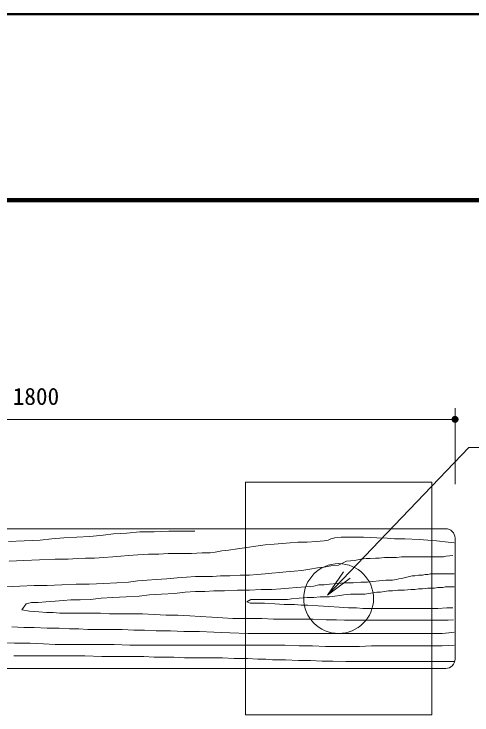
# Model space of a CAD drawing. Units: millimetres at full size, sheet at 1:20; details may follow other scales. Extents: x 0 to 8400, y 0 to 5940.
# Drawn here: x 2415 to 3399, y 4435 to 5940 of the extents above; entities that cross this region are included whole.
import ezdxf
from ezdxf.enums import TextEntityAlignment as Align

# ---------------------------------------------------------------- set-up
doc = ezdxf.new("R2010")
doc.units = ezdxf.units.MM
doc.header["$LTSCALE"] = 20
for name, color, linetype, lineweight in [('D-STR', 1, 'Continuous', 13), ('D-STR-DIM', 7, 'Continuous', 13), ('D-STR-HTXT', 7, 'Continuous', 13), ('D-TTL', 2, 'Continuous', 140)]:
    doc.layers.add(name, color=color, linetype=linetype, lineweight=lineweight)
doc.styles.add('ＭＳ ゴシック', font='')
doc.styles.get('ＭＳ ゴシック').set_extended_font_data('MS Gothic')

# ---------------------------------------------------------------- blocks, each defined once
blk = doc.blocks.new('filled_dot')
at = {"color": 0, "linetype": 'Continuous', "lineweight": -2, "const_width": 1.25}
blk.add_lwpolyline([(-0.625, 0, 1), (0.625, 0, 1)], format="xyb", close=True, dxfattribs=at)
blk = doc.blocks.new('open_arrow')
at = {"color": 0, "linetype": 'Continuous', "lineweight": -2}
blk.add_lwpolyline([(7.5, 1.25), (0, 0), (7.5, -1.25)], dxfattribs=at)

msp = doc.modelspace()

# ---------------------------------------------------------------- linework, layer by layer
at = {"layer": 'D-STR'}
for p, q in [((1582.54, 4834.61), (3342.54, 4834.61)), ((2578.52, 4818.23), (2550.35, 4816.82)), ((2606.7, 4821.04), (2578.52, 4818.23)), ((2629.25, 4823.86), (2606.7, 4821.04)), ((2657.42, 4825.27), (2629.25, 4823.86)), ((2685.6, 4828.09), (2657.42, 4825.27)), ((2716.6, 4828.09), (2685.6, 4828.09)), ((2747.59, 4829.5), (2716.6, 4828.09)), ((2778.59, 4829.5), (2747.59, 4829.5)), ((2795.5, 4829.5), (2778.59, 4829.5)), ((2803.95, 4829.5), (2795.5, 4829.5)), ((2437.63, 4808.36), (2403.82, 4806.95)), ((2471.45, 4809.77), (2437.63, 4808.36)), ((2496.81, 4812.59), (2471.45, 4809.77)), ((2522.17, 4815.41), (2496.81, 4812.59)), ((2550.35, 4816.82), (2522.17, 4815.41)), ((2991.34, 4802.73), (2974.43, 4801.32)), ((3008.24, 4804.14), (2991.34, 4802.73)), ((3025.15, 4805.55), (3008.24, 4804.14)), ((3044.88, 4805.55), (3025.15, 4805.55)), ((3064.6, 4806.95), (3044.88, 4805.55)), ((3081.51, 4808.36), (3064.6, 4806.95)), ((3089.96, 4809.77), (3081.51, 4808.36)), ((3095.6, 4812.59), (3089.96, 4809.77)), ((3104.05, 4815.41), (3095.6, 4812.59)), ((3118.14, 4816.82), (3104.05, 4815.41)), ((3137.87, 4816.82), (3118.14, 4816.82)), ((3166.04, 4816.82), (3137.87, 4816.82)), ((3194.22, 4815.41), (3166.04, 4816.82)), ((3216.76, 4814), (3194.22, 4815.41)), ((3232.26, 4812.59), (3216.76, 4814)), ((3254.81, 4812.59), (3232.26, 4812.59)), ((3285.8, 4811.18), (3254.81, 4812.59)), ((3322.43, 4808.36), (3285.8, 4811.18)), ((3347.79, 4805.55), (3322.43, 4808.36)), ((3360.47, 4804.14), (3347.79, 4805.55)), ((3362.54, 4814.61), (3362.54, 4554.61)), ((2861.72, 4787.23), (2847.63, 4784.41)), ((2875.81, 4788.64), (2861.72, 4787.23)), ((2895.53, 4791.46), (2875.81, 4788.64)), ((2915.26, 4794.27), (2895.53, 4791.46)), ((2934.98, 4797.09), (2915.26, 4794.27)), ((2954.71, 4799.91), (2934.98, 4797.09)), ((2974.43, 4801.32), (2954.71, 4799.91)), ((2608.11, 4773.14), (2588.39, 4771.73)), ((2627.84, 4774.55), (2608.11, 4773.14)), ((2644.74, 4775.96), (2627.84, 4774.55)), ((2661.65, 4777.37), (2644.74, 4775.96)), ((2681.38, 4778.78), (2661.65, 4777.37)), ((2703.92, 4780.18), (2681.38, 4778.78)), ((2726.46, 4780.18), (2703.92, 4780.18)), ((2746.19, 4781.59), (2726.46, 4780.18)), ((2771.55, 4781.59), (2746.19, 4781.59)), ((2796.91, 4781.59), (2771.55, 4781.59)), ((2819.45, 4783), (2796.91, 4781.59)), ((2836.36, 4783), (2819.45, 4783)), ((2847.63, 4784.41), (2836.36, 4783)), ((3199.86, 4771.73), (3211.13, 4773.14)), ((3211.13, 4773.14), (3219.58, 4773.14)), ((3219.58, 4773.14), (3228.04, 4773.14)), ((3228.04, 4773.14), (3236.49, 4773.14)), ((3236.49, 4773.14), (3247.76, 4774.55)), ((3247.76, 4774.55), (3256.21, 4774.55)), ((3256.21, 4774.55), (3264.67, 4774.55)), ((3264.67, 4774.55), (3275.94, 4774.55)), ((3275.94, 4774.55), (3284.39, 4774.55)), ((3284.39, 4774.55), (3292.85, 4774.55)), ((3292.85, 4774.55), (3301.3, 4774.55)), ((3301.3, 4774.55), (3306.94, 4774.55)), ((3306.94, 4774.55), (3312.57, 4774.55)), ((3312.57, 4774.55), (3318.21, 4774.55)), ((3318.21, 4774.55), (3326.66, 4774.55)), ((3326.66, 4774.55), (3332.3, 4774.55)), ((3332.3, 4774.55), (3337.93, 4774.55)), ((3337.93, 4774.55), (3343.57, 4775.96)), ((3343.57, 4775.96), (3357.66, 4777.37)), ((2436.22, 4766.1), (2405.23, 4764.69)), ((2470.04, 4767.5), (2436.22, 4766.1)), ((2503.85, 4768.91), (2470.04, 4767.5)), ((2532.03, 4768.91), (2503.85, 4768.91)), ((2551.76, 4770.32), (2532.03, 4768.91)), ((2568.66, 4771.73), (2551.76, 4770.32)), ((2588.39, 4771.73), (2568.66, 4771.73)), ((3112.5, 4756.23), (3129.41, 4764.69)), ((3129.41, 4764.69), (3146.32, 4766.1)), ((3146.32, 4766.1), (3160.41, 4768.91)), ((3160.41, 4768.91), (3171.68, 4770.32)), ((3171.68, 4770.32), (3180.13, 4770.32)), ((3180.13, 4770.32), (3191.4, 4771.73)), ((3191.4, 4771.73), (3199.86, 4771.73)), ((2985.7, 4740.74), (2999.79, 4742.14)), ((2999.79, 4742.14), (3016.7, 4743.55)), ((3016.7, 4743.55), (3033.61, 4744.96)), ((3033.61, 4744.96), (3050.51, 4747.78)), ((3050.51, 4747.78), (3067.42, 4750.6)), ((3067.42, 4750.6), (3081.51, 4752.01)), ((3081.51, 4752.01), (3095.6, 4754.82)), ((3095.6, 4754.82), (3112.5, 4756.23)), ((2743.37, 4726.65), (2765.91, 4729.46)), ((2765.91, 4729.46), (2785.64, 4730.87)), ((2785.64, 4730.87), (2805.36, 4732.28)), ((2805.36, 4732.28), (2822.27, 4732.28)), ((2822.27, 4732.28), (2841.99, 4732.28)), ((2841.99, 4732.28), (2858.9, 4733.69)), ((2858.9, 4733.69), (2878.62, 4733.69)), ((2878.62, 4733.69), (2901.17, 4735.1)), ((2901.17, 4735.1), (2920.89, 4735.1)), ((2920.89, 4735.1), (2937.8, 4736.51)), ((2937.8, 4736.51), (2954.71, 4737.92)), ((2954.71, 4737.92), (2968.79, 4739.33)), ((2968.79, 4739.33), (2985.7, 4740.74)), ((3242.13, 4726.65), (3247.76, 4728.05)), ((3247.76, 4728.05), (3253.4, 4729.46)), ((3253.4, 4729.46), (3264.67, 4732.28)), ((3264.67, 4732.28), (3270.3, 4733.69)), ((3270.3, 4733.69), (3275.94, 4733.69)), ((3275.94, 4733.69), (3284.39, 4735.1)), ((3284.39, 4735.1), (3292.85, 4735.1)), ((3292.85, 4735.1), (3298.48, 4736.51)), ((3298.48, 4736.51), (3304.12, 4736.51)), ((3304.12, 4736.51), (3309.75, 4737.92)), ((3309.75, 4737.92), (3316.8, 4737.92)), ((3316.8, 4737.92), (3326.66, 4737.92)), ((3326.66, 4737.92), (3343.57, 4737.92)), ((3343.57, 4737.92), (3354.84, 4737.92)), ((3354.84, 4737.92), (3360.47, 4737.92)), ((2427.77, 4711.15), (2458.77, 4712.56)), ((2458.77, 4712.56), (2486.94, 4712.56)), ((2486.94, 4712.56), (2517.94, 4713.97)), ((2517.94, 4713.97), (2548.94, 4715.37)), ((2548.94, 4715.37), (2577.12, 4715.37)), ((2577.12, 4715.37), (2608.11, 4716.78)), ((2608.11, 4716.78), (2636.29, 4718.19)), ((2636.29, 4718.19), (2661.65, 4719.6)), ((2661.65, 4719.6), (2681.38, 4722.42)), ((2681.38, 4722.42), (2701.1, 4723.83)), ((2701.1, 4723.83), (2720.83, 4725.24)), ((2720.83, 4725.24), (2743.37, 4726.65)), ((3058.97, 4711.15), (3070.24, 4713.97)), ((3070.24, 4713.97), (3081.51, 4713.97)), ((3081.51, 4713.97), (3092.78, 4715.37)), ((3092.78, 4715.37), (3109.69, 4716.78)), ((3109.69, 4716.78), (3126.59, 4718.19)), ((3126.59, 4718.19), (3143.5, 4718.19)), ((3143.5, 4718.19), (3160.41, 4719.6)), ((3160.41, 4719.6), (3174.5, 4719.6)), ((3174.5, 4719.6), (3185.77, 4721.01)), ((3185.77, 4721.01), (3199.86, 4722.42)), ((3199.86, 4722.42), (3213.95, 4723.83)), ((3213.95, 4723.83), (3228.04, 4723.83)), ((3228.04, 4723.83), (3236.49, 4725.24)), ((3236.49, 4725.24), (3242.13, 4726.65)), ((2396.77, 4709.74), (2427.77, 4711.15)), ((2760.28, 4695.65), (2782.82, 4698.47)), ((2782.82, 4698.47), (2805.36, 4699.88)), ((2805.36, 4699.88), (2825.09, 4699.88)), ((2825.09, 4699.88), (2844.81, 4701.29)), ((2844.81, 4701.29), (2867.35, 4701.29)), ((2867.35, 4701.29), (2895.53, 4702.69)), ((2895.53, 4702.69), (2920.89, 4702.69)), ((2920.89, 4702.69), (2946.25, 4704.1)), ((2946.25, 4704.1), (2968.79, 4704.1)), ((2968.79, 4704.1), (2988.52, 4705.51)), ((2988.52, 4705.51), (3005.43, 4706.92)), ((3005.43, 4706.92), (3022.33, 4708.33)), ((3022.33, 4708.33), (3042.06, 4709.74)), ((3042.06, 4709.74), (3058.97, 4711.15)), ((3177.31, 4695.65), (3185.77, 4697.06)), ((3185.77, 4697.06), (3194.22, 4698.47)), ((3194.22, 4698.47), (3202.68, 4698.47)), ((3202.68, 4698.47), (3211.13, 4699.88)), ((3211.13, 4699.88), (3219.58, 4701.29)), ((3219.58, 4701.29), (3228.04, 4701.29)), ((3228.04, 4701.29), (3239.31, 4702.69)), ((3239.31, 4702.69), (3253.4, 4702.69)), ((3253.4, 4702.69), (3267.49, 4704.1)), ((3267.49, 4704.1), (3275.94, 4704.1)), ((3275.94, 4704.1), (3284.39, 4705.51)), ((3284.39, 4705.51), (3292.85, 4705.51)), ((3292.85, 4705.51), (3304.12, 4706.92)), ((3304.12, 4706.92), (3312.57, 4706.92)), ((3312.57, 4706.92), (3318.21, 4706.92)), ((3318.21, 4706.92), (3325.25, 4708.33)), ((3325.25, 4708.33), (3336.52, 4708.33)), ((3336.52, 4708.33), (3342.16, 4709.74)), ((3342.16, 4709.74), (3347.79, 4709.74)), ((3347.79, 4709.74), (3354.84, 4709.74)), ((3354.84, 4709.74), (3360.47, 4709.74)), ((2557.39, 4681.56), (2579.93, 4682.97)), ((2579.93, 4682.97), (2602.48, 4685.79)), ((2602.48, 4685.79), (2627.84, 4687.2)), ((2627.84, 4687.2), (2656.02, 4688.61)), ((2656.02, 4688.61), (2684.19, 4690.01)), ((2684.19, 4690.01), (2706.74, 4692.83)), ((2706.74, 4692.83), (2732.1, 4694.24)), ((2732.1, 4694.24), (2760.28, 4695.65)), ((2915.26, 4677.33), (2923.71, 4682.97)), ((2923.71, 4682.97), (2937.8, 4682.97)), ((2937.8, 4682.97), (2951.89, 4682.97)), ((2951.89, 4682.97), (2965.98, 4682.97)), ((2965.98, 4682.97), (2980.07, 4682.97)), ((2980.07, 4682.97), (2991.34, 4682.97)), ((2991.34, 4682.97), (3002.61, 4682.97)), ((3002.61, 4682.97), (3011.06, 4684.38)), ((3011.06, 4684.38), (3027.97, 4685.79)), ((3027.97, 4685.79), (3044.88, 4687.2)), ((3044.88, 4687.2), (3058.97, 4687.2)), ((3058.97, 4687.2), (3073.05, 4688.61)), ((3073.05, 4688.61), (3084.33, 4688.61)), ((3084.33, 4688.61), (3092.78, 4688.61)), ((3092.78, 4688.61), (3104.05, 4690.01)), ((3104.05, 4690.01), (3115.32, 4691.42)), ((3115.32, 4691.42), (3123.78, 4692.83)), ((3123.78, 4692.83), (3137.87, 4694.24)), ((3137.87, 4694.24), (3154.77, 4694.24)), ((3154.77, 4694.24), (3168.86, 4694.24)), ((3168.86, 4694.24), (3177.31, 4695.65)), ((2432, 4660.43), (2441.86, 4673.11)), ((2441.86, 4673.11), (2453.13, 4675.93)), ((2453.13, 4675.93), (2467.22, 4675.93)), ((2467.22, 4675.93), (2484.13, 4677.33)), ((2484.13, 4677.33), (2503.85, 4678.74)), ((2503.85, 4678.74), (2520.76, 4680.15)), ((2520.76, 4680.15), (2537.67, 4681.56)), ((2537.67, 4681.56), (2557.39, 4681.56)), ((2922.3, 4674.52), (2915.26, 4677.33)), ((2933.57, 4674.52), (2922.3, 4674.52)), ((2953.3, 4674.52), (2933.57, 4674.52)), ((2975.84, 4673.11), (2953.3, 4674.52)), ((2995.56, 4671.7), (2975.84, 4673.11)), ((3006.84, 4671.7), (2995.56, 4671.7)), ((3018.11, 4671.7), (3006.84, 4671.7)), ((3032.2, 4670.29), (3018.11, 4671.7)), ((3046.29, 4670.29), (3032.2, 4670.29)), ((3068.83, 4668.88), (3046.29, 4670.29)), ((3091.37, 4667.47), (3068.83, 4668.88)), ((3113.91, 4666.06), (3091.37, 4667.47)), ((2448.9, 4657.61), (2432, 4660.43)), ((2468.63, 4656.2), (2448.9, 4657.61)), ((2485.54, 4654.79), (2468.63, 4656.2)), ((2499.63, 4654.79), (2485.54, 4654.79)), ((2513.71, 4653.38), (2499.63, 4654.79)), ((2527.8, 4653.38), (2513.71, 4653.38)), ((2541.89, 4653.38), (2527.8, 4653.38)), ((2558.8, 4653.38), (2541.89, 4653.38)), ((2578.52, 4653.38), (2558.8, 4653.38)), ((2601.07, 4653.38), (2578.52, 4653.38)), ((2620.79, 4651.97), (2601.07, 4653.38)), ((2643.33, 4651.97), (2620.79, 4651.97)), ((2665.88, 4651.97), (2643.33, 4651.97)), ((2691.24, 4651.97), (2665.88, 4651.97)), ((2716.6, 4650.56), (2691.24, 4651.97)), ((3133.64, 4664.65), (3113.91, 4666.06)), ((3150.55, 4664.65), (3133.64, 4664.65)), ((3164.63, 4663.24), (3150.55, 4664.65)), ((3181.54, 4663.24), (3164.63, 4663.24)), ((3201.27, 4663.24), (3181.54, 4663.24)), ((3218.17, 4663.24), (3201.27, 4663.24)), ((3232.26, 4663.24), (3218.17, 4663.24)), ((3243.53, 4663.24), (3232.26, 4663.24)), ((3257.62, 4663.24), (3243.53, 4663.24)), ((3274.53, 4663.24), (3257.62, 4663.24)), ((3288.62, 4663.24), (3274.53, 4663.24)), ((3305.53, 4663.24), (3288.62, 4663.24)), ((3325.25, 4663.24), (3305.53, 4663.24)), ((3344.98, 4664.65), (3325.25, 4663.24)), ((3357.66, 4664.65), (3344.98, 4664.65)), ((2741.96, 4649.16), (2716.6, 4650.56)), ((2767.32, 4649.16), (2741.96, 4649.16)), ((2792.68, 4647.75), (2767.32, 4649.16)), ((2815.22, 4646.34), (2792.68, 4647.75)), ((2840.58, 4644.93), (2815.22, 4646.34)), ((2863.13, 4643.52), (2840.58, 4644.93)), ((2885.67, 4642.11), (2863.13, 4643.52)), ((2905.39, 4642.11), (2885.67, 4642.11)), ((2925.12, 4642.11), (2905.39, 4642.11)), ((2947.66, 4642.11), (2925.12, 4642.11)), ((2973.02, 4640.7), (2947.66, 4642.11)), ((2998.38, 4640.7), (2973.02, 4640.7)), ((3015.29, 4640.7), (2998.38, 4640.7)), ((3035.01, 4640.7), (3015.29, 4640.7)), ((3057.56, 4640.7), (3035.01, 4640.7)), ((3085.74, 4639.29), (3057.56, 4640.7)), ((3108.28, 4639.29), (3085.74, 4639.29)), ((3125.18, 4637.88), (3108.28, 4639.29)), ((3144.91, 4637.88), (3125.18, 4637.88)), ((3167.45, 4637.88), (3144.91, 4637.88)), ((3192.81, 4637.88), (3167.45, 4637.88)), ((3215.36, 4637.88), (3192.81, 4637.88)), ((3235.08, 4637.88), (3215.36, 4637.88)), ((3249.17, 4637.88), (3235.08, 4637.88)), ((3268.89, 4637.88), (3249.17, 4637.88)), ((3294.26, 4637.88), (3268.89, 4637.88)), ((3325.25, 4637.88), (3294.26, 4637.88)), ((3347.79, 4637.88), (3325.25, 4637.88)), ((3359.07, 4639.29), (3347.79, 4637.88)), ((2436.22, 4622.39), (2410.86, 4623.8)), ((2458.77, 4622.39), (2436.22, 4622.39)), ((2486.94, 4620.98), (2458.77, 4622.39)), ((2512.31, 4620.98), (2486.94, 4620.98)), ((2534.85, 4619.57), (2512.31, 4620.98)), ((2554.57, 4619.57), (2534.85, 4619.57)), ((2574.3, 4618.16), (2554.57, 4619.57)), ((2599.66, 4618.16), (2574.3, 4618.16)), ((2625.02, 4618.16), (2599.66, 4618.16)), ((2647.56, 4618.16), (2625.02, 4618.16)), ((2672.92, 4616.75), (2647.56, 4618.16)), ((2695.46, 4616.75), (2672.92, 4616.75)), ((2720.83, 4615.34), (2695.46, 4616.75)), ((2751.82, 4615.34), (2720.83, 4615.34)), ((2780, 4613.93), (2751.82, 4615.34)), ((2813.81, 4613.93), (2780, 4613.93)), ((2844.81, 4612.52), (2813.81, 4613.93)), ((2878.62, 4611.11), (2844.81, 4612.52)), ((2918.07, 4609.71), (2878.62, 4611.11)), ((2957.52, 4609.71), (2918.07, 4609.71)), ((2996.97, 4609.71), (2957.52, 4609.71)), ((3033.61, 4609.71), (2996.97, 4609.71)), ((3070.24, 4609.71), (3033.61, 4609.71)), ((3104.05, 4609.71), (3070.24, 4609.71)), ((3132.23, 4609.71), (3104.05, 4609.71)), ((3160.41, 4609.71), (3132.23, 4609.71)), ((3194.22, 4609.71), (3160.41, 4609.71)), ((3228.04, 4609.71), (3194.22, 4609.71)), ((3259.03, 4609.71), (3228.04, 4609.71)), ((3287.21, 4609.71), (3259.03, 4609.71)), ((3315.39, 4609.71), (3287.21, 4609.71)), ((3335.11, 4609.71), (3315.39, 4609.71)), ((3349.2, 4611.11), (3335.11, 4609.71)), ((3360.47, 4612.52), (3349.2, 4611.11)), ((2416.5, 4588.57), (2379.87, 4589.98)), ((2450.31, 4588.57), (2416.5, 4588.57)), ((2478.49, 4587.16), (2450.31, 4588.57)), ((2503.85, 4585.75), (2478.49, 4587.16)), ((2529.21, 4585.75), (2503.85, 4585.75)), ((2560.21, 4585.75), (2529.21, 4585.75)), ((2594.02, 4585.75), (2560.21, 4585.75)), ((2630.65, 4585.75), (2594.02, 4585.75)), ((2664.47, 4584.35), (2630.65, 4585.75)), ((2695.46, 4584.35), (2664.47, 4584.35)), ((2720.83, 4584.35), (2695.46, 4584.35)), ((2746.19, 4584.35), (2720.83, 4584.35)), ((2768.73, 4584.35), (2746.19, 4584.35)), ((2794.09, 4584.35), (2768.73, 4584.35)), ((2825.09, 4584.35), (2794.09, 4584.35)), ((2853.26, 4584.35), (2825.09, 4584.35)), ((2881.44, 4584.35), (2853.26, 4584.35)), ((2909.62, 4584.35), (2881.44, 4584.35)), ((2937.8, 4584.35), (2909.62, 4584.35)), ((2963.16, 4584.35), (2937.8, 4584.35)), ((2996.97, 4584.35), (2963.16, 4584.35)), ((3027.97, 4582.94), (2996.97, 4584.35)), ((3056.15, 4582.94), (3027.97, 4582.94)), ((3084.33, 4581.53), (3056.15, 4582.94)), ((3109.69, 4581.53), (3084.33, 4581.53)), ((3132.23, 4581.53), (3109.69, 4581.53)), ((3157.59, 4581.53), (3132.23, 4581.53)), ((3182.95, 4582.94), (3157.59, 4581.53)), ((3208.31, 4582.94), (3182.95, 4582.94)), ((3233.67, 4582.94), (3208.31, 4582.94)), ((3264.67, 4582.94), (3233.67, 4582.94)), ((3301.3, 4582.94), (3264.67, 4582.94)), ((3335.11, 4582.94), (3301.3, 4582.94)), ((3360.47, 4584.35), (3335.11, 4582.94)), ((2443.27, 4561.8), (2415.09, 4561.8)), ((2468.63, 4561.8), (2443.27, 4561.8)), ((2493.99, 4561.8), (2468.63, 4561.8)), ((2527.8, 4561.8), (2493.99, 4561.8)), ((2567.25, 4561.8), (2527.8, 4561.8)), ((2603.89, 4560.39), (2567.25, 4561.8)), ((2637.7, 4560.39), (2603.89, 4560.39)), ((2671.51, 4560.39), (2637.7, 4560.39)), ((2694.06, 4560.39), (2671.51, 4560.39)), ((2716.6, 4558.98), (2694.06, 4560.39)), ((2739.14, 4558.98), (2716.6, 4558.98)), ((2758.87, 4558.98), (2739.14, 4558.98)), ((2781.41, 4557.58), (2758.87, 4558.98)), ((2801.13, 4557.58), (2781.41, 4557.58)), ((2820.86, 4557.58), (2801.13, 4557.58)), ((2843.4, 4557.58), (2820.86, 4557.58)), ((2863.13, 4557.58), (2843.4, 4557.58)), ((2888.49, 4556.17), (2863.13, 4557.58)), ((2916.67, 4556.17), (2888.49, 4556.17)), ((2939.21, 4554.76), (2916.67, 4556.17)), ((2956.11, 4554.76), (2939.21, 4554.76)), ((2970.2, 4553.35), (2956.11, 4554.76)), ((2981.48, 4553.35), (2970.2, 4553.35)), ((2998.38, 4553.35), (2981.48, 4553.35)), ((3026.56, 4551.94), (2998.38, 4553.35)), ((3051.92, 4551.94), (3026.56, 4551.94)), ((3077.28, 4550.53), (3051.92, 4551.94)), ((3099.82, 4550.53), (3077.28, 4550.53)), ((3128, 4549.12), (3099.82, 4550.53)), ((3156.18, 4549.12), (3128, 4549.12)), ((3184.36, 4549.12), (3156.18, 4549.12)), ((3209.72, 4549.12), (3184.36, 4549.12)), ((3235.08, 4549.12), (3209.72, 4549.12)), ((3260.44, 4549.12), (3235.08, 4549.12)), ((3291.44, 4549.12), (3260.44, 4549.12)), ((3325.25, 4549.12), (3291.44, 4549.12)), ((3350.61, 4549.12), (3325.25, 4549.12)), ((3361.88, 4549.12), (3350.61, 4549.12)), ((3342.54, 4534.61), (1582.54, 4534.61))]:
    msp.add_line(p, q, dxfattribs=at)
msp.add_lwpolyline([(3312.54, 4934.61), (2912.54, 4934.61), (2912.54, 4434.61), (3312.54, 4434.61)], close=True, dxfattribs=at)
msp.add_circle((3112.54, 4684.61), 75, dxfattribs=at)
for centre, start, end in [((3342.54, 4814.61), 0, 90), ((3342.54, 4554.61), 270, 0)]:
    msp.add_arc(centre, 20, start, end, dxfattribs=at)
at = {"layer": 'D-STR-DIM'}
for p, q in [((3362.54, 4930.25), (3362.54, 5093.5)), ((1562.54, 5069.5), (3362.54, 5069.5))]:
    msp.add_line(p, q, dxfattribs=at)
at = {"layer": 'D-STR-HTXT'}
msp.add_lwpolyline([(3088.43, 4691.67), (3391.78, 5009.28), (3451.78, 5009.28), (4062.19, 5009.28)], dxfattribs=at)
at = {"layer": 'D-TTL', "lineweight": 50}
msp.add_line((8400, 5940), (0, 5940), dxfattribs=at)
at = {"layer": 'D-TTL'}
msp.add_line((8000, 5540), (400, 5540), dxfattribs=at)

# ---------------------------------------------------------------- block references
at = {"layer": 'D-STR-DIM', "xscale": 6, "yscale": 6, "rotation": 180}
msp.add_blockref('filled_dot', (3362.54, 5069.5), dxfattribs=at)
at = {"layer": 'D-STR-HTXT', "xscale": 8, "yscale": 8, "rotation": 46.3}
msp.add_blockref('open_arrow', (3088.43, 4691.67), dxfattribs=at)

# ---------------------------------------------------------------- texts
at = {"layer": 'D-STR-DIM', "style": 'ＭＳ ゴシック'}
msp.add_text('1800', height=36.66, dxfattribs=at).set_placement((2462.54, 5137.25), align=Align.TOP_CENTER)

doc.saveas('drawing.dxf')
